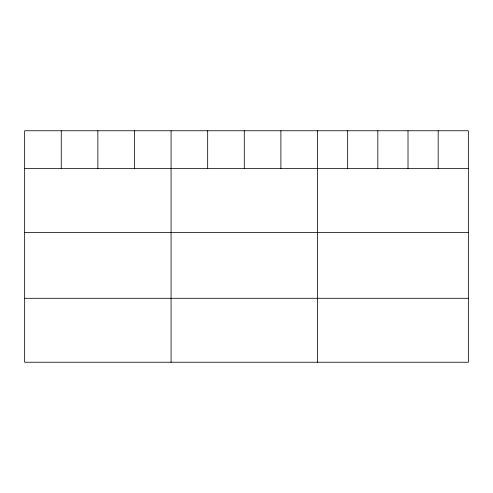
<?xml version="1.0" encoding="UTF-8"?>
<svg xmlns="http://www.w3.org/2000/svg" width="493" height="493" viewBox="0 0 493 493"><rect width="100%" height="100%" fill="white"/><g stroke="black" fill="none" stroke-linecap="round" stroke-linejoin="round"><path stroke-width="0.74" d="M468.35 168.458L468.35 362.238L24.65 362.238L24.65 130.762L468.35 130.762L468.35 168.458L24.65 168.458M24.65 232.406L468.35 232.406M24.65 298.29L468.35 298.29M438.178 130.762L438.178 168.458M408.007 130.762L408.007 168.458M377.835 130.762L377.835 168.458M347.664 130.762L347.664 168.458M317.492 130.762L317.492 362.238M280.887 130.762L280.887 168.458M244.281 130.762L244.281 168.458M207.676 130.762L207.676 168.458M171.071 130.762L171.071 362.238M134.466 130.762L134.466 168.458M97.861 130.762L97.861 168.458M61.255 130.762L61.255 168.458"/></g></svg>
